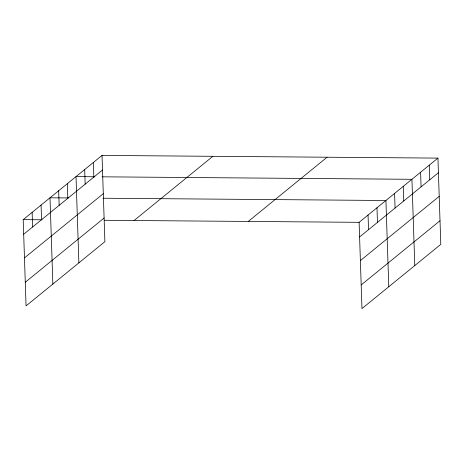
<?xml version="1.0" encoding="UTF-8"?>
<svg xmlns="http://www.w3.org/2000/svg" width="464" height="464" viewBox="0 0 464 464"><rect width="100%" height="100%" fill="white"/><g stroke="black" fill="none" stroke-linecap="round" stroke-linejoin="round"><path stroke-width="0.7" d="M102.028 155.417L104.887 241.669L26.059 305.892L23.2 219.634L102.028 155.417L437.941 158.108L440.8 244.366L361.972 308.583L359.113 222.331L437.941 158.108M23.687 234.25L102.509 170.033M24.47 257.891L103.292 193.674M25.276 282.251L104.104 218.028M134.05 220.522L212.877 156.304M248.263 221.438L327.085 157.221M359.6 236.947L438.422 172.724M360.383 260.588L439.205 196.365M361.189 284.942L440.017 220.725M94.853 176.761L76.015 176.604L78.874 262.862M102.097 176.819L411.928 179.301L414.787 265.559M68.115 197.942L50.002 197.797L52.861 284.055M102.892 198.227L385.915 200.494L388.774 286.752M23.2 219.634L42.038 219.785M104.348 220.284L359.113 222.331M429.27 165.172L429.751 179.788M420.599 172.237L421.08 186.853M403.257 186.366L403.738 200.982M394.586 193.43L395.067 208.046M376.983 207.773L377.464 222.389M368.045 215.052L368.532 229.668M93.357 162.481L93.838 177.097M84.686 169.54L85.167 184.162M67.344 183.669L67.825 198.29M58.673 190.733L59.154 205.355M41.07 205.076L41.551 219.692M32.132 212.355L32.619 226.971"/></g></svg>
